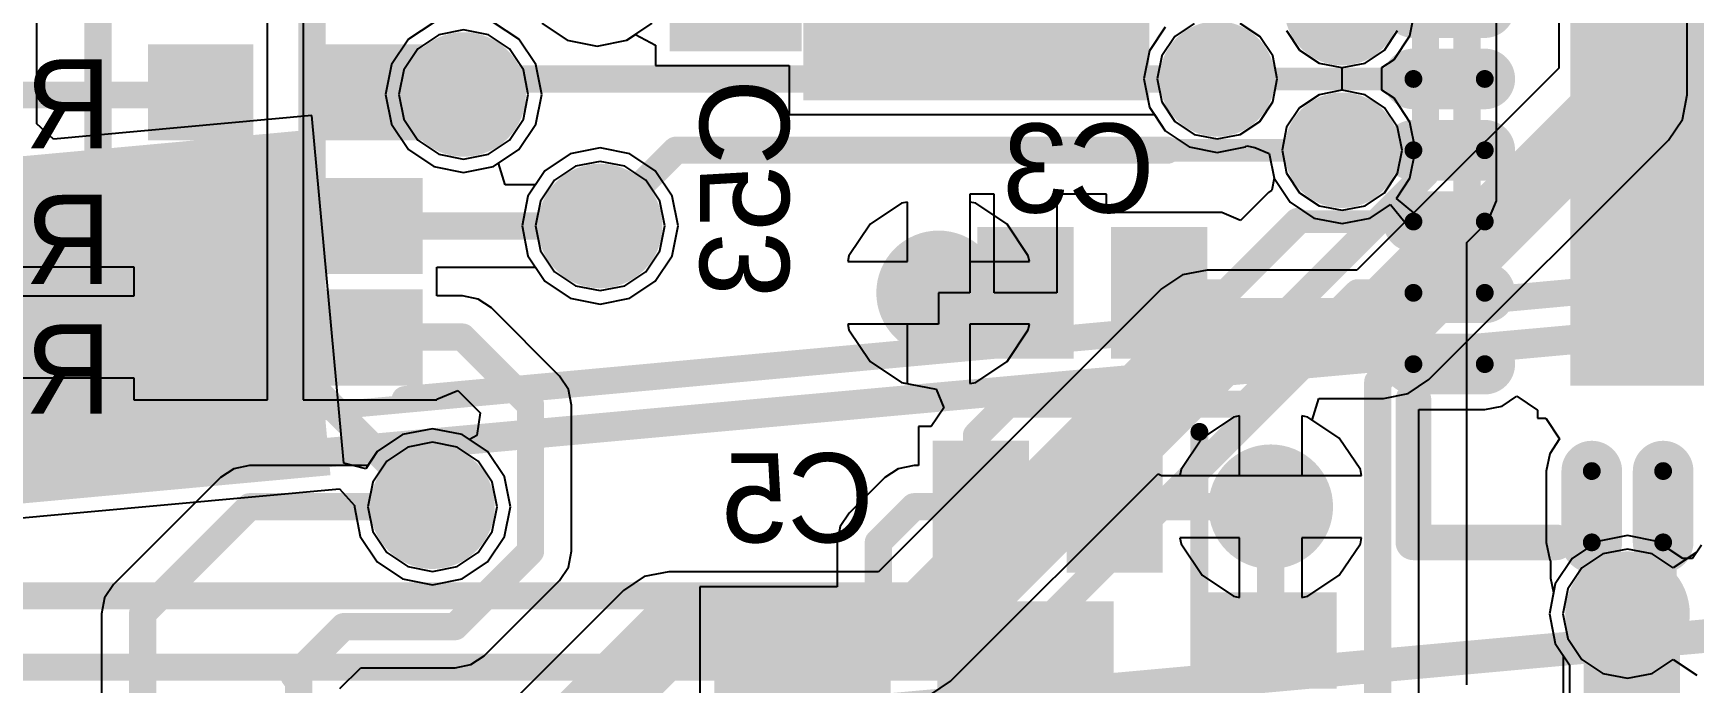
# Model space of a CAD drawing. Header units: millimetres. Extents: x 6 to 417, y 41 to 311.
# Drawn here: x 93.46 to 102.77, y 93.51 to 97.16 of the extents above; entities that cross this region are included whole.
import ezdxf

# ---------------------------------------------------------------- set-up
doc = ezdxf.new("R2010")
doc.units = ezdxf.units.MM
for name, color, linetype in [('BottomLayer', 5, 'Continuous'), ('BottomOverlay', 54, 'Continuous'), ('BottomPaste', 16, 'Continuous'), ('BottomSolder', 6, 'Continuous'), ('DrillDrawing', 1, 'Continuous'), ('KeepOutLayer', 6, 'Continuous'), ('Mechanical2', 216, 'Continuous'), ('Mechanical4', 56, 'Continuous'), ('MidLayer1', 16, 'Continuous'), ('MidLayer2', 76, 'Continuous'), ('MultiLayer', 9, 'Continuous'), ('TopLayer', 1, 'Continuous'), ('TopOverlay', 2, 'Continuous'), ('TopSolder', 216, 'Continuous')]:
    doc.layers.add(name, color=color, linetype=linetype)

msp = doc.modelspace()

# ---------------------------------------------------------------- linework, layer by layer
at = {"layer": 'BottomLayer'}
for p, q in [((94.775, 97.15), (94.775, 97.75)), ((94.975, 97.75), (94.975, 97.15)), ((96.3132, 97.2124), (96.4552, 97.1175)), ((94.775, 96.475), (94.775, 97.15)), ((94.975, 97.15), (94.975, 96.475)), ((96.1846, 97.1226), (96.1138, 97.1698)), ((96.2795, 96.9805), (96.1846, 97.1226)), ((96.4552, 97.1175), (96.6228, 97.0842)), ((96.6228, 97.0842), (96.7903, 97.1175)), ((96.7903, 97.1175), (96.838, 97.1494)), ((96.838, 97.1494), (96.95, 97.0895)), ((96.95, 97.0895), (96.95, 96.975)), ((96.3128, 96.813), (96.2795, 96.9805)), ((96.95, 96.975), (97.7, 96.975)), ((97.7, 96.975), (97.7, 96.7)), ((96.2795, 96.6454), (96.3128, 96.813)), ((96.1846, 96.5034), (96.2795, 96.6454)), ((97.7, 96.7), (99.7477, 96.7)), ((99.7477, 96.7), (99.8087, 96.6087)), ((99.8087, 96.6087), (99.9424, 96.5194)), ((94.775, 96.425), (94.775, 96.475)), ((94.775, 96.475), (94.775, 96.475)), ((94.775, 96.475), (94.775, 96.475)), ((94.975, 96.475), (94.975, 96.475)), ((94.975, 96.475), (94.975, 96.425)), ((96.0705, 96.4272), (96.1846, 96.5034)), ((96.4724, 96.4795), (96.3304, 96.3846)), ((96.64, 96.5128), (96.4724, 96.4795)), ((96.8075, 96.4795), (96.64, 96.5128)), ((96.9496, 96.3846), (96.8075, 96.4795)), ((99.9424, 96.5194), (100.1, 96.4881)), ((100.1, 96.4881), (100.2576, 96.5194)), ((100.2576, 96.5194), (100.2651, 96.5244)), ((100.2651, 96.5244), (100.3113, 96.5152)), ((100.3113, 96.5152), (100.3917, 96.482)), ((100.3917, 96.482), (100.4194, 96.3424)), ((94.775, 95.725), (94.775, 96.425)), ((94.775, 96.425), (94.775, 96.425)), ((94.975, 96.425), (94.975, 96.425)), ((94.975, 96.425), (94.975, 95.725)), ((96.1074, 96.3056), (96.0705, 96.4272)), ((96.3304, 96.3846), (96.2777, 96.3056)), ((97.0445, 96.2425), (96.9496, 96.3846)), ((96.2777, 96.3056), (96.1074, 96.3056)), ((100.4062, 96.276), (100.3869, 96.2631)), ((100.4194, 96.3424), (100.4062, 96.276)), ((100.4194, 96.3424), (100.4194, 96.3424)), ((100.4194, 96.3424), (100.4194, 96.3424)), ((97.0778, 96.075), (97.0445, 96.2425)), ((98.3299, 96.2025), (98.1534, 96.0846)), ((98.363, 96.209), (98.3299, 96.2025)), ((98.363, 95.875), (98.363, 96.209)), ((98.85, 96.254), (98.713, 96.254)), ((98.713, 96.254), (98.713, 95.7)), ((98.85, 95.7), (98.85, 96.254)), ((99.479, 96.254), (99.2, 96.254)), ((99.2, 96.254), (99.2, 95.7)), ((99.479, 96.15), (99.479, 96.254)), ((100.3869, 96.2631), (100.2302, 96.1064)), ((98.1534, 96.0846), (98.0355, 95.9081)), ((100.125, 96.15), (99.479, 96.15)), ((100.2302, 96.1064), (100.125, 96.15)), ((100.125, 96.15), (100.125, 96.15)), ((100.125, 96.15), (100.125, 96.15)), ((97.0445, 95.9075), (97.0778, 96.075)), ((96.9496, 95.7654), (97.0445, 95.9075)), ((98.0355, 95.9081), (98.029, 95.875)), ((92.67, 95.8456), (94.025, 95.8456)), ((94.025, 95.8456), (94.025, 95.725)), ((95.725, 95.725), (95.725, 95.8444)), ((95.725, 95.8444), (96.2777, 95.8444)), ((96.2777, 95.8444), (96.3304, 95.7654)), ((98.029, 95.875), (98.363, 95.875)), ((94.025, 95.725), (94.025, 95.6814)), ((94.775, 95.1), (94.775, 95.725)), ((94.975, 95.725), (94.975, 95.1)), ((95.725, 95.6827), (95.725, 95.725)), ((96.3304, 95.7654), (96.4724, 95.6705)), ((96.8075, 95.6705), (96.9496, 95.7654)), ((94.025, 95.6814), (92.877, 95.6814)), ((95.868, 95.6827), (95.725, 95.6827)), ((95.9562, 95.6651), (95.868, 95.6827)), ((96.0311, 95.6151), (95.9562, 95.6651)), ((96.4724, 95.6705), (96.64, 95.6372)), ((96.64, 95.6372), (96.8075, 95.6705)), ((98.713, 95.7), (98.538, 95.7)), ((98.538, 95.7), (98.538, 95.525)), ((99.2, 95.7), (98.85, 95.7)), ((96.4131, 95.2331), (96.0311, 95.6151)), ((98.538, 95.525), (98.029, 95.525)), ((98.029, 95.525), (98.0355, 95.4919)), ((98.0355, 95.4919), (98.1534, 95.3154)), ((98.1534, 95.3154), (98.3299, 95.1975)), ((92.9721, 95.2226), (94.025, 95.2226)), ((94.025, 95.2226), (94.025, 95.1)), ((95.725, 95.1029), (95.8423, 95.1515)), ((95.8423, 95.1515), (95.9679, 95.0259)), ((96.4631, 95.1583), (96.4131, 95.2331)), ((96.4806, 95.07), (96.4631, 95.1583)), ((98.3299, 95.1975), (98.524, 95.1589)), ((98.524, 95.1589), (98.5668, 95.0556)), ((94.025, 95.1), (94.775, 95.1)), ((94.975, 95.1), (95.725, 95.1)), ((95.725, 95.1), (95.725, 95.1029)), ((96.4806, 94.25), (96.4806, 95.07)), ((101.6, 95.0451), (101.6975, 95.0645)), ((101.6975, 95.0645), (101.7802, 95.1198)), ((101.7802, 95.1198), (101.896, 95.0424)), ((95.9679, 95.0259), (95.9493, 94.9003)), ((98.5668, 95.0556), (98.4962, 94.95)), ((101.2306, 93.175), (101.2306, 95.0451)), ((101.2306, 95.0451), (101.6, 95.0451)), ((101.896, 95.0424), (101.896, 94.996)), ((101.896, 94.996), (101.9424, 94.996)), ((101.9424, 94.996), (102.0198, 94.8802)), ((95.5325, 94.9045), (95.3904, 94.8096)), ((95.7, 94.9378), (95.5325, 94.9045)), ((95.8675, 94.9045), (95.7, 94.9378)), ((95.9074, 94.8779), (95.8675, 94.9045)), ((95.9493, 94.9003), (95.9074, 94.8779)), ((98.4962, 94.95), (98.425, 94.95)), ((98.425, 94.95), (98.425, 94.7306)), ((102.0198, 94.8802), (101.9645, 94.7975)), ((95.3904, 94.8096), (95.3377, 94.7306)), ((101.9645, 94.7975), (101.9451, 94.7)), ((94.5867, 94.7131), (94.5119, 94.6631)), ((94.675, 94.7306), (94.5867, 94.7131)), ((95.3377, 94.7306), (94.675, 94.7306)), ((98.3117, 94.7131), (98.2369, 94.6631)), ((98.4, 94.7306), (98.3117, 94.7131)), ((98.425, 94.7306), (98.4, 94.7306)), ((101.9451, 94.7), (101.9451, 94.3)), ((94.5119, 94.6631), (93.9119, 94.0631)), ((98.2369, 94.6631), (98.0369, 94.4631)), ((98.0369, 94.4631), (97.9869, 94.3883)), ((97.9869, 94.3883), (97.9694, 94.3)), ((96.4631, 94.1617), (96.4806, 94.25)), ((97.9694, 94.3), (97.9694, 94.05)), ((101.9451, 94.3), (101.9645, 94.2025)), ((96.4131, 94.0869), (96.4631, 94.1617)), ((101.9645, 94.2025), (101.9694, 94.1952)), ((101.9694, 94.1952), (101.9694, 94.1)), ((93.9119, 94.0631), (93.8619, 93.9883)), ((95.9903, 93.6642), (96.4131, 94.0869)), ((97.9694, 94.05), (97.2, 94.05)), ((97.2, 94.05), (97.2, 93)), ((101.9694, 94.1), (101.9857, 94.018)), ((93.8619, 93.9883), (93.8444, 93.9)), ((101.9857, 94.018), (101.9622, 93.9)), ((93.8444, 93.9), (93.8444, 92.7373)), ((101.9622, 93.9), (101.9955, 93.7324)), ((95.9155, 93.6142), (95.9903, 93.6642)), ((101.9955, 93.7324), (102.075, 93.6135)), ((95.1806, 93.4795), (95.2978, 93.5966)), ((95.2978, 93.5966), (95.8272, 93.5966)), ((95.8272, 93.5966), (95.9155, 93.6142)), ((102.075, 93.6135), (102.075, 92.85))]:
    msp.add_line(p, q, dxfattribs=at)
for points, const_width in [([(100.673, 97.3, 1), (100.927, 97.3, 1)], 0.254), ([(99.973, 96.9, 1), (100.227, 96.9, 1)], 0.254), ([(95.7353, 96.813, 1), (96.0147, 96.813, 1)], 0.2794), ([(100.0683, 96.9, 1), (100.1318, 96.9, 1)], 0.0635), ([(101.15, 96.9, 1), (101.25, 96.9, 1)], 0.1), ([(101.3682, 96.9, 1), (101.4317, 96.9, 1)], 0.0635), ([(101.55, 96.9, 1), (101.65, 96.9, 1)], 0.1), ([(94.3375, 96.81, 1), (94.4125, 96.81, 1)], 0.075), ([(95.2869, 96.815, 1), (95.3631, 96.815, 1)], 0.0762), ([(95.8369, 96.813, 1), (95.9131, 96.813, 1)], 0.0762), ([(100.673, 96.5, 1), (100.927, 96.5, 1)], 0.254), ([(100.7682, 96.5, 1), (100.8317, 96.5, 1)], 0.0635), ([(101.15, 96.5, 1), (101.25, 96.5, 1)], 0.1), ([(101.3682, 96.5, 1), (101.4317, 96.5, 1)], 0.0635), ([(101.55, 96.5, 1), (101.65, 96.5, 1)], 0.1), ([(96.5003, 96.075, 1), (96.7797, 96.075, 1)], 0.2794), ([(100.5119, 96.1, 1), (100.5881, 96.1, 1)], 0.0762), ([(101.15, 96.1, 1), (101.25, 96.1, 1)], 0.1), ([(101.55, 96.1, 1), (101.65, 96.1, 1)], 0.1), ([(94.3625, 96.075, 1), (94.4375, 96.075, 1)], 0.075), ([(95.3119, 96.075, 1), (95.3881, 96.075, 1)], 0.0762), ([(96.6019, 96.075, 1), (96.6781, 96.075, 1)], 0.0762), ([(100.5182, 96.1, 1), (100.5817, 96.1, 1)], 0.0635), ([(101.3682, 96.1, 1), (101.4317, 96.1, 1)], 0.0635), ([(98.3983, 95.7, 1), (98.6777, 95.7, 1)], 0.2794), ([(98.4999, 95.7, 1), (98.5761, 95.7, 1)], 0.0762), ([(98.9869, 95.7, 1), (99.0631, 95.7, 1)], 0.0762), ([(99.8369, 95.7, 1), (99.9131, 95.7, 1)], 0.0762), ([(100.1119, 95.7, 1), (100.1881, 95.7, 1)], 0.0762), ([(100.1119, 95.7, 1), (100.1881, 95.7, 1)], 0.0762), ([(100.8494, 95.7, 1), (100.9256, 95.7, 1)], 0.0762), ([(100.8494, 95.7, 1), (100.9256, 95.7, 1)], 0.0762), ([(101.15, 95.7, 1), (101.25, 95.7, 1)], 0.1), ([(101.3619, 95.7, 1), (101.4381, 95.7, 1)], 0.0762), ([(101.55, 95.7, 1), (101.65, 95.7, 1)], 0.1), ([(94.3875, 95.452, 1), (94.4625, 95.452, 1)], 0.075), ([(95.3369, 95.452, 1), (95.4131, 95.452, 1)], 0.0762), ([(95.8299, 95.452, 1), (95.9061, 95.452, 1)], 0.0762), ([(95.8299, 95.452, 1), (95.9061, 95.452, 1)], 0.0762), ([(101.0619, 95.3, 1), (101.1381, 95.3, 1)], 0.0762), ([(101.0619, 95.3, 1), (101.1381, 95.3, 1)], 0.0762), ([(101.15, 95.3, 1), (101.25, 95.3, 1)], 0.1), ([(101.3619, 95.3, 1), (101.4381, 95.3, 1)], 0.0762), ([(101.55, 95.3, 1), (101.65, 95.3, 1)], 0.1), ([(100.9619, 95.2, 1), (101.0381, 95.2, 1)], 0.0762), ([(100.9619, 95.2, 1), (101.0381, 95.2, 1)], 0.0762), ([(98.8869, 95.075, 1), (98.9631, 95.075, 1)], 0.0762), ([(98.8869, 95.075, 1), (98.9631, 95.075, 1)], 0.0762), ([(100.2244, 95.075, 1), (100.3006, 95.075, 1)], 0.0762), ([(100.2244, 95.075, 1), (100.3006, 95.075, 1)], 0.0762), ([(96.2119, 95.07, 1), (96.2881, 95.07, 1)], 0.0762), ([(96.2119, 95.07, 1), (96.2881, 95.07, 1)], 0.0762), ([(98.7119, 94.9, 1), (98.7881, 94.9, 1)], 0.0762), ([(98.7119, 94.9, 1), (98.7881, 94.9, 1)], 0.0762), ([(95.5603, 94.5, 1), (95.8397, 94.5, 1)], 0.2794), ([(100.2603, 94.5, 1), (100.5397, 94.5, 1)], 0.2794), ([(102.15, 94.7, 1), (102.25, 94.7, 1)], 0.1), ([(102.55, 94.7, 1), (102.65, 94.7, 1)], 0.1), ([(94.6369, 94.5, 1), (94.7131, 94.5, 1)], 0.0762), ([(94.6369, 94.5, 1), (94.7131, 94.5, 1)], 0.0762), ([(95.6619, 94.5, 1), (95.7381, 94.5, 1)], 0.0762), ([(98.3619, 94.5, 1), (98.4381, 94.5, 1)], 0.0762), ([(98.3619, 94.5, 1), (98.4381, 94.5, 1)], 0.0762), ([(98.7119, 94.5, 1), (98.7881, 94.5, 1)], 0.0762), ([(98.7119, 94.5, 1), (98.7881, 94.5, 1)], 0.0762), ([(99.5369, 94.5, 1), (99.6131, 94.5, 1)], 0.0762), ([(100.3619, 94.5, 1), (100.4381, 94.5, 1)], 0.0762), ([(100.3619, 94.5, 1), (100.4381, 94.5, 1)], 0.0762), ([(102.1619, 94.5, 1), (102.2381, 94.5, 1)], 0.0762), ([(102.5619, 94.5, 1), (102.6381, 94.5, 1)], 0.0762), ([(96.2119, 94.25, 1), (96.2881, 94.25, 1)], 0.0762), ([(96.2119, 94.25, 1), (96.2881, 94.25, 1)], 0.0762), ([(98.1619, 94.3, 1), (98.2381, 94.3, 1)], 0.0762), ([(98.1619, 94.3, 1), (98.2381, 94.3, 1)], 0.0762), ([(102.15, 94.3, 1), (102.25, 94.3, 1)], 0.1), ([(102.55, 94.3, 1), (102.65, 94.3, 1)], 0.1), ([(102.2603, 93.9, 1), (102.5397, 93.9, 1)], 0.2794), ([(102.1619, 94.1, 1), (102.2381, 94.1, 1)], 0.0762), ([(102.1619, 94.1, 1), (102.2381, 94.1, 1)], 0.0762), ([(102.5619, 94.1, 1), (102.6381, 94.1, 1)], 0.0762), ([(102.5619, 94.1, 1), (102.6381, 94.1, 1)], 0.0762), ([(94.0369, 93.9, 1), (94.1131, 93.9, 1)], 0.0762), ([(94.0369, 93.9, 1), (94.1131, 93.9, 1)], 0.0762), ([(102.35, 93.9, 1), (102.45, 93.9, 1)], 0.1), ([(102.3619, 93.9, 1), (102.4381, 93.9, 1)], 0.0762), ([(102.3619, 93.9, 1), (102.4381, 93.9, 1)], 0.0762), ([(95.1641, 93.8272, 1), (95.2403, 93.8272, 1)], 0.0762), ([(95.1641, 93.8272, 1), (95.2403, 93.8272, 1)], 0.0762), ([(95.7891, 93.8272, 1), (95.8653, 93.8272, 1)], 0.0762), ([(95.7891, 93.8272, 1), (95.8653, 93.8272, 1)], 0.0762), ([(98.1619, 93.706, 1), (98.2381, 93.706, 1)], 0.0762), ([(98.1619, 93.706, 1), (98.2381, 93.706, 1)], 0.0762), ([(100.3619, 93.725, 1), (100.4381, 93.725, 1)], 0.0762), ([(94.8869, 93.55, 1), (94.9631, 93.55, 1)], 0.0762), ([(94.9119, 93.525, 1), (94.9881, 93.525, 1)], 0.0762), ([(97.9619, 93.506, 1), (98.0381, 93.506, 1)], 0.0762), ([(102.35, 93.475, 1), (102.45, 93.475, 1)], 0.1)]:
    msp.add_lwpolyline(points, format="xyb", close=True, dxfattribs=dict(at, const_width=const_width))
for points, const_width in [([(100.1, 96.9), (101.4, 96.9)], 0.127), ([(101.6, 96.9), (101.2, 96.9)], 0.2), ([(91.825, 96.81), (94.375, 96.81)], 0.15), ([(95.325, 96.815), (95.875, 96.813)], 0.1524), ([(100.8, 96.5), (101.4, 96.5)], 0.127), ([(101.6, 96.5), (101.2, 96.5)], 0.2), ([(100.15, 95.7), (100.55, 96.1)], 0.1524), ([(101.6, 96.1), (101.2, 96.1)], 0.2), ([(92.575, 96.075), (94.4, 96.075)], 0.15), ([(95.35, 96.075), (96.64, 96.075)], 0.1524), ([(100.55, 96.1), (101.4, 96.1)], 0.127), ([(98.538, 95.7), (99.025, 95.7)], 0.1524), ([(99.875, 95.7), (100.15, 95.7)], 0.1524), ([(100.2625, 95.075), (100.8875, 95.7)], 0.1524), ([(100.8875, 95.7), (101.4, 95.7)], 0.1524), ([(101.6, 95.7), (101.2, 95.7)], 0.2), ([(92.877, 95.452), (94.425, 95.452)], 0.15), ([(95.375, 95.452), (95.868, 95.452)], 0.1524), ([(95.868, 95.452), (96.25, 95.07)], 0.1524), ([(101, 95.2), (101.1, 95.3)], 0.1524), ([(101.1, 95.3), (101.4, 95.3)], 0.1524), ([(101.6, 95.3), (101.2, 95.3)], 0.2), ([(101, 93.175), (101, 95.2)], 0.1524), ([(98.75, 94.9), (98.925, 95.075)], 0.1524), ([(98.925, 95.075), (100.2625, 95.075)], 0.1524), ([(96.25, 94.25), (96.25, 95.07)], 0.1524), ([(98.75, 94.5), (98.75, 94.9)], 0.1524), ([(102.2, 94.3), (102.2, 94.7)], 0.2), ([(102.6, 94.3), (102.6, 94.7)], 0.2), ([(94.075, 93.9), (94.675, 94.5)], 0.1524), ([(94.675, 94.5), (95.7, 94.5)], 0.1524), ([(98.2, 94.3), (98.4, 94.5)], 0.1524), ([(98.4, 94.5), (98.75, 94.5)], 0.1524), ([(99.575, 94.5), (100.4, 94.5)], 0.1524), ([(100.4, 93.725), (100.4, 94.5)], 0.1524), ([(102.2, 94.1), (102.2, 94.5)], 0.1524), ([(102.6, 94.1), (102.6, 94.5)], 0.1524), ([(95.8272, 93.8272), (96.25, 94.25)], 0.1524), ([(98.2, 93.706), (98.2, 94.3)], 0.1524), ([(102.2, 94.1), (102.4, 93.9)], 0.1524), ([(102.4, 93.9), (102.6, 94.1)], 0.1524), ([(94.075, 92.375), (94.075, 93.9)], 0.1524), ([(102.4, 93.475), (102.4, 93.9)], 0.2), ([(94.925, 93.55), (95.2022, 93.8272)], 0.1524), ([(95.2022, 93.8272), (95.8272, 93.8272)], 0.1524), ([(98, 93.506), (98.2, 93.706)], 0.1524), ([(94.95, 92.65), (94.95, 93.525)], 0.1524)]:
    msp.add_lwpolyline(points, dxfattribs=dict(at, const_width=const_width))
for points in [[(102.15, 99.75), (102.15, 95.25), (106.65, 99.75), (106.65, 95.25)], [(97.85, 97.85), (97.85, 96.85), (99.65, 97.85), (99.65, 96.85)], [(97.1, 97.525), (97.1, 97.125), (97.7, 97.525), (97.7, 97.125)], [(94.625, 97.025), (94.175, 97.025), (94.625, 96.625), (94.175, 96.625)], [(95.575, 97.025), (95.125, 97.025), (95.575, 96.625), (95.125, 96.625)], [(94.625, 96.275), (94.175, 96.275), (94.625, 95.875), (94.175, 95.875)], [(95.575, 96.275), (95.125, 96.275), (95.575, 95.875), (95.125, 95.875)], [(98.825, 95.4), (99.225, 95.4), (98.825, 96), (99.225, 96)], [(99.575, 95.4), (99.975, 95.4), (99.575, 96), (99.975, 96)], [(94.625, 95.65), (94.175, 95.65), (94.625, 95.25), (94.175, 95.25)], [(95.575, 95.65), (95.125, 95.65), (95.575, 95.25), (95.125, 95.25)], [(98.975, 94.8), (98.575, 94.8), (98.975, 94.2), (98.575, 94.2)], [(99.725, 94.8), (99.325, 94.8), (99.725, 94.2), (99.325, 94.2)], [(100.1, 93.95), (100.1, 93.55), (100.7, 93.95), (100.7, 93.55)], [(98.2, 93.9), (97.35, 93.9), (98.2, 93.15), (97.35, 93.15)], [(99.45, 93.9), (98.6, 93.9), (99.45, 93.15), (98.6, 93.15)], [(102.625, 93.6), (102.225, 93.6), (102.625, 93), (102.225, 93)]]:
    msp.add_solid(points, dxfattribs=at)
at = {"layer": 'BottomOverlay', "const_width": 0.2}
for points in [[(101.2, 94.3), (101.2, 95.1)], [(101.2, 94.3), (102, 94.3)]]:
    msp.add_lwpolyline(points, dxfattribs=at)
at = {"layer": 'BottomOverlay', "const_width": 0.1}
for points in [[(101.15, 95.1, 1), (101.25, 95.1, 1)], [(101.15, 94.3, 1), (101.25, 94.3, 1)], [(101.15, 94.3, 1), (101.25, 94.3, 1)], [(101.95, 94.3, 1), (102.05, 94.3, 1)]]:
    msp.add_lwpolyline(points, format="xyb", close=True, dxfattribs=at)
at = {"layer": 'BottomPaste', "const_width": 0.1}
for points in [[(101.6, 96.9), (101.2, 96.9)], [(101.6, 96.5), (101.2, 96.5)], [(101.6, 96.1), (101.2, 96.1)], [(101.6, 95.7), (101.2, 95.7)], [(101.6, 95.3), (101.2, 95.3)], [(102.2, 94.3), (102.2, 94.7)], [(102.6, 94.3), (102.6, 94.7)]]:
    msp.add_lwpolyline(points, dxfattribs=at)
at = {"layer": 'BottomPaste', "const_width": 0.05}
for points in [[(101.175, 96.9, 1), (101.225, 96.9, 1)], [(101.575, 96.9, 1), (101.625, 96.9, 1)], [(101.175, 96.5, 1), (101.225, 96.5, 1)], [(101.575, 96.5, 1), (101.625, 96.5, 1)], [(101.175, 96.1, 1), (101.225, 96.1, 1)], [(101.575, 96.1, 1), (101.625, 96.1, 1)], [(101.175, 95.7, 1), (101.225, 95.7, 1)], [(101.575, 95.7, 1), (101.625, 95.7, 1)], [(101.175, 95.3, 1), (101.225, 95.3, 1)], [(101.575, 95.3, 1), (101.625, 95.3, 1)], [(102.175, 94.7, 1), (102.225, 94.7, 1)], [(102.575, 94.7, 1), (102.625, 94.7, 1)], [(102.175, 94.3, 1), (102.225, 94.3, 1)], [(102.575, 94.3, 1), (102.625, 94.3, 1)]]:
    msp.add_lwpolyline(points, format="xyb", close=True, dxfattribs=at)
at = {"layer": 'BottomPaste'}
for points in [[(102.2, 99.7), (102.2, 95.3), (106.6, 99.7), (106.6, 95.3)], [(97.9, 97.8), (97.9, 96.9), (99.6, 97.8), (99.6, 96.9)], [(94.575, 96.975), (94.225, 96.975), (94.575, 96.675), (94.225, 96.675)], [(95.525, 96.975), (95.175, 96.975), (95.525, 96.675), (95.175, 96.675)], [(94.575, 96.225), (94.225, 96.225), (94.575, 95.925), (94.225, 95.925)], [(95.525, 96.225), (95.175, 96.225), (95.525, 95.925), (95.175, 95.925)], [(98.875, 95.45), (99.175, 95.45), (98.875, 95.95), (99.175, 95.95)], [(99.625, 95.45), (99.925, 95.45), (99.625, 95.95), (99.925, 95.95)], [(94.575, 95.6), (94.225, 95.6), (94.575, 95.3), (94.225, 95.3)], [(95.525, 95.6), (95.175, 95.6), (95.525, 95.3), (95.175, 95.3)], [(98.925, 94.75), (98.625, 94.75), (98.925, 94.25), (98.625, 94.25)], [(99.675, 94.75), (99.375, 94.75), (99.675, 94.25), (99.375, 94.25)], [(98.15, 93.85), (97.4, 93.85), (98.15, 93.2), (97.4, 93.2)], [(99.4, 93.85), (98.65, 93.85), (99.4, 93.2), (98.65, 93.2)], [(100.15, 93.9), (100.15, 93.6), (100.65, 93.9), (100.65, 93.6)], [(102.575, 93.55), (102.275, 93.55), (102.575, 93.05), (102.275, 93.05)]]:
    msp.add_solid(points, dxfattribs=at)
at = {"layer": 'BottomSolder'}
for points, const_width in [([(100.638, 97.3, 1), (100.962, 97.3, 1)], 0.324), ([(101.115, 97.3, 1), (101.285, 97.3, 1)], 0.17), ([(101.515, 97.3, 1), (101.685, 97.3, 1)], 0.17), ([(99.938, 96.9, 1), (100.262, 96.9, 1)], 0.324), ([(95.7003, 96.813, 1), (96.0497, 96.813, 1)], 0.3494), ([(101.115, 96.9, 1), (101.285, 96.9, 1)], 0.17), ([(101.515, 96.9, 1), (101.685, 96.9, 1)], 0.17), ([(100.638, 96.5, 1), (100.962, 96.5, 1)], 0.324), ([(101.115, 96.5, 1), (101.285, 96.5, 1)], 0.17), ([(101.515, 96.5, 1), (101.685, 96.5, 1)], 0.17), ([(96.4653, 96.075, 1), (96.8147, 96.075, 1)], 0.3494), ([(101.115, 96.1, 1), (101.285, 96.1, 1)], 0.17), ([(101.515, 96.1, 1), (101.685, 96.1, 1)], 0.17), ([(98.3633, 95.7, 1), (98.7127, 95.7, 1)], 0.3494), ([(101.115, 95.7, 1), (101.285, 95.7, 1)], 0.17), ([(101.515, 95.7, 1), (101.685, 95.7, 1)], 0.17), ([(101.115, 95.3, 1), (101.285, 95.3, 1)], 0.17), ([(101.515, 95.3, 1), (101.685, 95.3, 1)], 0.17), ([(95.5253, 94.5, 1), (95.8747, 94.5, 1)], 0.3494), ([(100.2253, 94.5, 1), (100.5747, 94.5, 1)], 0.3494), ([(102.115, 94.7, 1), (102.285, 94.7, 1)], 0.17), ([(102.515, 94.7, 1), (102.685, 94.7, 1)], 0.17), ([(102.115, 94.3, 1), (102.285, 94.3, 1)], 0.17), ([(102.515, 94.3, 1), (102.685, 94.3, 1)], 0.17), ([(102.2253, 93.9, 1), (102.5747, 93.9, 1)], 0.3494)]:
    msp.add_lwpolyline(points, format="xyb", close=True, dxfattribs=dict(at, const_width=const_width))
at = {"layer": 'BottomSolder', "const_width": 0.34}
for points in [[(101.6, 97.3), (101.2, 97.3)], [(101.6, 96.9), (101.2, 96.9)], [(101.6, 96.5), (101.2, 96.5)], [(101.6, 96.1), (101.2, 96.1)], [(101.6, 95.7), (101.2, 95.7)], [(101.6, 95.3), (101.2, 95.3)], [(102.2, 94.3), (102.2, 94.7)], [(102.6, 94.3), (102.6, 94.7)]]:
    msp.add_lwpolyline(points, dxfattribs=at)
at = {"layer": 'BottomSolder'}
for points in [[(102.08, 99.82), (102.08, 95.18), (106.72, 99.82), (106.72, 95.18)], [(97.78, 97.92), (97.78, 96.78), (99.72, 97.92), (99.72, 96.78)], [(97.03, 97.595), (97.03, 97.055), (97.77, 97.595), (97.77, 97.055)], [(94.695, 97.095), (94.105, 97.095), (94.695, 96.555), (94.105, 96.555)], [(95.645, 97.095), (95.055, 97.095), (95.645, 96.555), (95.055, 96.555)], [(94.695, 96.345), (94.105, 96.345), (94.695, 95.805), (94.105, 95.805)], [(95.645, 96.345), (95.055, 96.345), (95.645, 95.805), (95.055, 95.805)], [(98.755, 95.33), (99.295, 95.33), (98.755, 96.07), (99.295, 96.07)], [(99.505, 95.33), (100.045, 95.33), (99.505, 96.07), (100.045, 96.07)], [(94.695, 95.72), (94.105, 95.72), (94.695, 95.18), (94.105, 95.18)], [(95.645, 95.72), (95.055, 95.72), (95.645, 95.18), (95.055, 95.18)], [(99.045, 94.87), (98.505, 94.87), (99.045, 94.13), (98.505, 94.13)], [(99.795, 94.87), (99.255, 94.87), (99.795, 94.13), (99.255, 94.13)], [(98.27, 93.97), (97.28, 93.97), (98.27, 93.08), (97.28, 93.08)], [(99.52, 93.97), (98.53, 93.97), (99.52, 93.08), (98.53, 93.08)], [(100.03, 94.02), (100.03, 93.48), (100.77, 94.02), (100.77, 93.48)], [(102.695, 93.67), (102.155, 93.67), (102.695, 92.93), (102.155, 92.93)]]:
    msp.add_solid(points, dxfattribs=at)
at = {"layer": 'DrillDrawing', "const_width": 0.1}
for points in [[(119.9857, 99, -39.996351), (119.9857, 101)], [(119.9819, 99, -39.98872), (119.9819, 101)]]:
    msp.add_lwpolyline(points, format="xyb", dxfattribs=at)
at = {"layer": 'DrillDrawing', "const_width": 0.1524}
for points in [[(100.7238, 97.3, 1), (100.8762, 97.3, 1)], [(100.0238, 96.9, 1), (100.1762, 96.9, 1)], [(95.7988, 96.813, 1), (95.9512, 96.813, 1)], [(100.7238, 96.5, 1), (100.8762, 96.5, 1)], [(96.5638, 96.075, 1), (96.7162, 96.075, 1)], [(98.4618, 95.7, 1), (98.6142, 95.7, 1)], [(95.6238, 94.5, 1), (95.7762, 94.5, 1)], [(100.3238, 94.5, 1), (100.4762, 94.5, 1)], [(102.3238, 93.9, 1), (102.4762, 93.9, 1)]]:
    msp.add_lwpolyline(points, format="xyb", close=True, dxfattribs=at)
at = {"layer": 'KeepOutLayer', "const_width": 0.1}
msp.add_lwpolyline([(119.9857, 99, -39.996351), (119.9857, 101)], format="xyb", dxfattribs=at)
at = {"layer": 'Mechanical2', "const_width": 0.1}
msp.add_lwpolyline([(100, 77.4531), (100, 94.92)], dxfattribs=at)
at = {"layer": 'Mechanical2', "const_width": 0.05}
msp.add_lwpolyline([(99.975, 94.92, 1), (100.025, 94.92, 1)], format="xyb", close=True, dxfattribs=at)
at = {"layer": 'Mechanical4', "const_width": 0.1}
for points in [[(92.9386, 94.8368), (107.8757, 96.2093)], [(92.7018, 94.5529), (108.1674, 95.9566)], [(92.7603, 94.6231), (108.0973, 96.0151)], [(91.7438, 92.8119), (109.394, 94.4138)], [(91.6975, 92.7192), (109.4684, 94.3321)]]:
    msp.add_lwpolyline(points, dxfattribs=at)
at = {"layer": 'MidLayer1'}
for p, q in [((99.9712, 97.211), (99.8619, 97.138)), ((100.3381, 97.138), (100.2288, 97.211)), ((95.7363, 97.1479), (95.6186, 97.0693)), ((95.875, 97.1755), (95.7363, 97.1479)), ((96.0138, 97.1479), (95.875, 97.1755)), ((96.1314, 97.0693), (96.0138, 97.1479)), ((99.8619, 97.138), (99.789, 97.0288)), ((100.411, 97.0288), (100.3381, 97.138)), ((100.489, 97.1711), (100.5619, 97.0619)), ((101.0381, 97.0619), (101.111, 97.1711)), ((95.6186, 97.0693), (95.54, 96.9517)), ((96.21, 96.9517), (96.1314, 97.0693)), ((99.789, 97.0288), (99.7633, 96.9)), ((100.4367, 96.9), (100.411, 97.0288)), ((100.5619, 97.0619), (100.6712, 96.9889)), ((100.9288, 96.9889), (101.0381, 97.0619)), ((95.54, 96.9517), (95.5124, 96.813)), ((96.2376, 96.813), (96.21, 96.9517)), ((100.6712, 96.9889), (100.7991, 96.9635)), ((100.7991, 96.9635), (100.7991, 96.8365)), ((100.8008, 96.9635), (100.9288, 96.9889)), ((100.8008, 96.8365), (100.8008, 96.9635)), ((99.7633, 96.9), (99.789, 96.7711)), ((100.411, 96.7711), (100.4367, 96.9)), ((100.7991, 96.8365), (100.6712, 96.811)), ((100.9288, 96.811), (100.8008, 96.8365)), ((95.5124, 96.813), (95.54, 96.6742)), ((96.21, 96.6742), (96.2376, 96.813)), ((99.789, 96.7711), (99.8619, 96.6619)), ((100.3381, 96.6619), (100.411, 96.7711)), ((100.5619, 96.738), (100.489, 96.6288)), ((100.6712, 96.811), (100.5619, 96.738)), ((101.0381, 96.738), (100.9288, 96.811)), ((101.111, 96.6288), (101.0381, 96.738)), ((95.54, 96.6742), (95.6186, 96.5566)), ((96.1314, 96.5566), (96.21, 96.6742)), ((99.8619, 96.6619), (99.9712, 96.5889)), ((100.2288, 96.5889), (100.3381, 96.6619)), ((95.6186, 96.5566), (95.7363, 96.478)), ((96.0138, 96.478), (96.1314, 96.5566)), ((99.9712, 96.5889), (100.1, 96.5633)), ((100.1, 96.5633), (100.2288, 96.5889)), ((100.489, 96.6288), (100.4633, 96.5)), ((101.1367, 96.5), (101.111, 96.6288)), ((95.7363, 96.478), (95.875, 96.4504)), ((95.875, 96.4504), (96.0138, 96.478)), ((100.4633, 96.5), (100.489, 96.3711)), ((101.111, 96.3711), (101.1367, 96.5)), ((96.5012, 96.41), (96.3836, 96.3314)), ((96.64, 96.4376), (96.5012, 96.41)), ((96.7787, 96.41), (96.64, 96.4376)), ((96.8964, 96.3314), (96.7787, 96.41)), ((100.489, 96.3711), (100.5619, 96.2619)), ((101.0381, 96.2619), (101.111, 96.3711)), ((96.3836, 96.3314), (96.305, 96.2137)), ((96.975, 96.2137), (96.8964, 96.3314)), ((96.305, 96.2137), (96.2774, 96.075)), ((97.0026, 96.075), (96.975, 96.2137)), ((98.3299, 96.2025), (98.1534, 96.0846)), ((98.363, 96.209), (98.3299, 96.2025)), ((98.363, 95.875), (98.363, 96.209)), ((98.7461, 96.2025), (98.713, 96.209)), ((98.713, 96.209), (98.713, 95.875)), ((98.9226, 96.0846), (98.7461, 96.2025)), ((100.5619, 96.2619), (100.6712, 96.1889)), ((100.6712, 96.1889), (100.8, 96.1633)), ((100.8, 96.1633), (100.9288, 96.1889)), ((100.9288, 96.1889), (101.0381, 96.2619)), ((98.1534, 96.0846), (98.0355, 95.9081)), ((99.0405, 95.9081), (98.9226, 96.0846)), ((96.2774, 96.075), (96.305, 95.9363)), ((96.975, 95.9363), (97.0026, 96.075)), ((96.305, 95.9363), (96.3836, 95.8186)), ((96.8964, 95.8186), (96.975, 95.9363)), ((98.0355, 95.9081), (98.029, 95.875)), ((99.047, 95.875), (99.0405, 95.9081)), ((96.3836, 95.8186), (96.5012, 95.74)), ((96.7787, 95.74), (96.8964, 95.8186)), ((98.029, 95.875), (98.363, 95.875)), ((98.713, 95.875), (99.047, 95.875)), ((96.5012, 95.74), (96.64, 95.7124)), ((96.64, 95.7124), (96.7787, 95.74)), ((98.363, 95.525), (98.029, 95.525)), ((98.029, 95.525), (98.0355, 95.4919)), ((98.363, 95.191), (98.363, 95.525)), ((99.047, 95.525), (98.713, 95.525)), ((98.713, 95.525), (98.713, 95.191)), ((99.0405, 95.4919), (99.047, 95.525)), ((98.0355, 95.4919), (98.1534, 95.3154)), ((98.9226, 95.3154), (99.0405, 95.4919)), ((98.1534, 95.3154), (98.3299, 95.1975)), ((98.7461, 95.1975), (98.9226, 95.3154)), ((98.3299, 95.1975), (98.363, 95.191)), ((98.713, 95.191), (98.7461, 95.1975)), ((100.1919, 95.0025), (100.0154, 94.8846)), ((100.225, 95.009), (100.1919, 95.0025)), ((100.225, 94.675), (100.225, 95.009)), ((100.6081, 95.0025), (100.575, 95.009)), ((100.575, 95.009), (100.575, 94.675)), ((100.7846, 94.8846), (100.6081, 95.0025)), ((100.0154, 94.8846), (99.8975, 94.7081)), ((100.9024, 94.7081), (100.7846, 94.8846)), ((95.5613, 94.835), (95.4436, 94.7564)), ((95.7, 94.8626), (95.5613, 94.835)), ((95.8387, 94.835), (95.7, 94.8626)), ((95.9564, 94.7564), (95.8387, 94.835)), ((95.4436, 94.7564), (95.365, 94.6387)), ((96.035, 94.6387), (95.9564, 94.7564)), ((99.8975, 94.7081), (99.891, 94.675)), ((100.909, 94.675), (100.9024, 94.7081)), ((95.365, 94.6387), (95.3374, 94.5)), ((96.0626, 94.5), (96.035, 94.6387)), ((99.891, 94.675), (100.225, 94.675)), ((100.575, 94.675), (100.909, 94.675)), ((95.3374, 94.5), (95.365, 94.3613)), ((96.035, 94.3613), (96.0626, 94.5)), ((95.365, 94.3613), (95.4436, 94.2436)), ((95.9564, 94.2436), (96.035, 94.3613)), ((100.225, 94.325), (99.891, 94.325)), ((99.891, 94.325), (99.8975, 94.2919)), ((100.225, 93.991), (100.225, 94.325)), ((100.909, 94.325), (100.575, 94.325)), ((100.575, 94.325), (100.575, 93.991)), ((100.9024, 94.2919), (100.909, 94.325)), ((95.4436, 94.2436), (95.5613, 94.165)), ((95.8387, 94.165), (95.9564, 94.2436)), ((99.8975, 94.2919), (100.0154, 94.1154)), ((100.7846, 94.1154), (100.9024, 94.2919)), ((102.2612, 94.235), (102.1436, 94.1564)), ((102.4, 94.2626), (102.2612, 94.235)), ((102.5387, 94.235), (102.4, 94.2626)), ((102.6564, 94.1564), (102.5387, 94.235)), ((102.789, 94.245), (102.6564, 94.1564)), ((95.5613, 94.165), (95.7, 94.1374)), ((95.7, 94.1374), (95.8387, 94.165)), ((102.1436, 94.1564), (102.065, 94.0387)), ((100.0154, 94.1154), (100.1919, 93.9975)), ((100.6081, 93.9975), (100.7846, 94.1154)), ((102.065, 94.0387), (102.0374, 93.9)), ((100.1919, 93.9975), (100.225, 93.991)), ((100.575, 93.991), (100.6081, 93.9975)), ((102.0374, 93.9), (102.065, 93.7612)), ((102.065, 93.7612), (102.1436, 93.6436)), ((102.1436, 93.6436), (102.2612, 93.565)), ((102.5387, 93.565), (102.6564, 93.6436)), ((102.6564, 93.6436), (102.789, 93.555)), ((102.2612, 93.565), (102.4, 93.5374)), ((102.4, 93.5374), (102.5387, 93.565))]:
    msp.add_line(p, q, dxfattribs=at)
for points, const_width in [([(100.673, 97.3, 1), (100.927, 97.3, 1)], 0.254), ([(99.973, 96.9, 1), (100.227, 96.9, 1)], 0.254), ([(95.7353, 96.813, 1), (96.0147, 96.813, 1)], 0.2794), ([(100.673, 96.5, 1), (100.927, 96.5, 1)], 0.254), ([(96.5003, 96.075, 1), (96.7797, 96.075, 1)], 0.2794), ([(98.3983, 95.7, 1), (98.6777, 95.7, 1)], 0.2794), ([(95.5603, 94.5, 1), (95.8397, 94.5, 1)], 0.2794), ([(100.2603, 94.5, 1), (100.5397, 94.5, 1)], 0.2794), ([(102.2603, 93.9, 1), (102.5397, 93.9, 1)], 0.2794)]:
    msp.add_lwpolyline(points, format="xyb", close=True, dxfattribs=dict(at, const_width=const_width))
at = {"layer": 'MidLayer2'}
for p, q in [((101.665, 96.216), (101.665, 99.0229)), ((101.6166, 96.0994), (101.665, 96.216)), ((101.5, 95.9828), (101.6166, 96.0994)), ((101.5, 93.5), (101.5, 95.9828))]:
    msp.add_line(p, q, dxfattribs=at)
for points, const_width in [([(101.2676, 96.3676), (101.2676, 99.1875)], 0.1524), ([(101.5, 96.216), (101.5, 99.0912)], 0.1524), ([(95.025, 95.175), (95.025, 98.925)], 0.1524), ([(93.825, 96.2), (93.825, 98.102)], 0.1524), ([(95.875, 96.813), (95.962, 96.9)], 0.1524), ([(95.962, 96.9), (100.1, 96.9)], 0.1524), ([(96.64, 96.075), (97.065, 96.5)], 0.1524), ([(97.065, 96.5), (99.8196, 96.5)], 0.1524), ([(99.8196, 96.5), (100.8, 96.5)], 0.127), ([(98.9, 94), (101.2676, 96.3676)], 0.1524), ([(92.525, 94.9), (93.825, 96.2)], 0.1524), ([(98.884, 93.6), (101.5, 96.216)], 0.1524), ([(95.025, 95.175), (95.7, 94.5)], 0.1524), ([(90.9, 94), (98.9, 94)], 0.1524), ([(90.6, 93.6), (98.884, 93.6)], 0.1524)]:
    msp.add_lwpolyline(points, dxfattribs=dict(at, const_width=const_width))
for points, const_width in [([(100.673, 97.3, 1), (100.927, 97.3, 1)], 0.254), ([(99.973, 96.9, 1), (100.227, 96.9, 1)], 0.254), ([(95.7353, 96.813, 1), (96.0147, 96.813, 1)], 0.2794), ([(95.9239, 96.9, 1), (96.0001, 96.9, 1)], 0.0762), ([(95.9239, 96.9, 1), (96.0001, 96.9, 1)], 0.0762), ([(100.0619, 96.9, 1), (100.1381, 96.9, 1)], 0.0762), ([(95.8369, 96.813, 1), (95.9131, 96.813, 1)], 0.0762), ([(100.673, 96.5, 1), (100.927, 96.5, 1)], 0.254), ([(97.0269, 96.5, 1), (97.1031, 96.5, 1)], 0.0762), ([(97.0269, 96.5, 1), (97.1031, 96.5, 1)], 0.0762), ([(99.7815, 96.5, 1), (99.8577, 96.5, 1)], 0.0762), ([(99.7879, 96.5, 1), (99.8514, 96.5, 1)], 0.0635), ([(100.7682, 96.5, 1), (100.8317, 96.5, 1)], 0.0635), ([(101.2295, 96.3676, 1), (101.3057, 96.3676, 1)], 0.0762), ([(101.2295, 96.3676, 1), (101.3057, 96.3676, 1)], 0.0762), ([(93.7869, 96.2, 1), (93.8631, 96.2, 1)], 0.0762), ([(93.7869, 96.2, 1), (93.8631, 96.2, 1)], 0.0762), ([(96.5003, 96.075, 1), (96.7797, 96.075, 1)], 0.2794), ([(101.4619, 96.216, 1), (101.5381, 96.216, 1)], 0.0762), ([(101.4619, 96.216, 1), (101.5381, 96.216, 1)], 0.0762), ([(96.6019, 96.075, 1), (96.6781, 96.075, 1)], 0.0762), ([(98.3983, 95.7, 1), (98.6777, 95.7, 1)], 0.2794), ([(94.9869, 95.175, 1), (95.0631, 95.175, 1)], 0.0762), ([(94.9869, 95.175, 1), (95.0631, 95.175, 1)], 0.0762), ([(95.5603, 94.5, 1), (95.8397, 94.5, 1)], 0.2794), ([(100.2603, 94.5, 1), (100.5397, 94.5, 1)], 0.2794), ([(95.6619, 94.5, 1), (95.7381, 94.5, 1)], 0.0762), ([(102.2603, 93.9, 1), (102.5397, 93.9, 1)], 0.2794), ([(98.8619, 94, 1), (98.9381, 94, 1)], 0.0762), ([(98.8619, 94, 1), (98.9381, 94, 1)], 0.0762), ([(98.8459, 93.6, 1), (98.9221, 93.6, 1)], 0.0762), ([(98.8459, 93.6, 1), (98.9221, 93.6, 1)], 0.0762)]:
    msp.add_lwpolyline(points, format="xyb", close=True, dxfattribs=dict(at, const_width=const_width))
at = {"layer": 'MultiLayer'}
for points, const_width in [([(100.673, 97.3, 1), (100.927, 97.3, 1)], 0.254), ([(99.973, 96.9, 1), (100.227, 96.9, 1)], 0.254), ([(95.7353, 96.813, 1), (96.0147, 96.813, 1)], 0.2794), ([(100.673, 96.5, 1), (100.927, 96.5, 1)], 0.254), ([(96.5003, 96.075, 1), (96.7797, 96.075, 1)], 0.2794), ([(98.3983, 95.7, 1), (98.6777, 95.7, 1)], 0.2794), ([(95.5603, 94.5, 1), (95.8397, 94.5, 1)], 0.2794), ([(100.2603, 94.5, 1), (100.5397, 94.5, 1)], 0.2794), ([(102.2603, 93.9, 1), (102.5397, 93.9, 1)], 0.2794)]:
    msp.add_lwpolyline(points, format="xyb", close=True, dxfattribs=dict(at, const_width=const_width))
at = {"layer": 'TopLayer'}
for p, q in [((102.0149, 100.3758), (102.0149, 96.9602)), ((102.7351, 96.811), (102.7351, 98.2653)), ((93.4824, 96.6484), (93.4824, 97.6798)), ((101.1805, 97.1424), (101.2119, 97.3)), ((95.7075, 97.2175), (95.5654, 97.1226)), ((96.1846, 97.1226), (96.0425, 97.2175)), ((96.3132, 97.2124), (96.4552, 97.1175)), ((96.7903, 97.1175), (96.9323, 97.2124)), ((95.5654, 97.1226), (95.4705, 96.9805)), ((96.2795, 96.9805), (96.1846, 97.1226)), ((96.4552, 97.1175), (96.6228, 97.0842)), ((96.6228, 97.0842), (96.7903, 97.1175)), ((99.8087, 97.1913), (99.7194, 97.0576)), ((101.0913, 97.0087), (101.1805, 97.1424)), ((99.7194, 97.0576), (99.6881, 96.9)), ((95.4705, 96.9805), (95.4372, 96.813)), ((96.3128, 96.813), (96.2795, 96.9805)), ((101.0236, 96.9635), (101.0913, 97.0087)), ((101.0236, 96.8365), (101.0236, 96.9635)), ((102.0149, 96.9602), (101.2027, 96.1479)), ((99.6881, 96.9), (99.7194, 96.7424)), ((101.0913, 96.7913), (101.0236, 96.8365)), ((95.4372, 96.813), (95.4705, 96.6454)), ((96.2795, 96.6454), (96.3128, 96.813)), ((99.7194, 96.7424), (99.8087, 96.6087)), ((101.1805, 96.6576), (101.0913, 96.7913)), ((102.7077, 96.6732), (102.7351, 96.811)), ((93.5762, 96.5628), (93.4824, 96.6484)), ((95.0234, 96.6958), (93.5762, 96.5628)), ((95.2027, 94.7441), (95.0234, 96.6958)), ((95.4705, 96.6454), (95.5654, 96.5034)), ((96.1846, 96.5034), (96.2795, 96.6454)), ((101.2119, 96.5), (101.1805, 96.6576)), ((102.6296, 96.5563), (102.7077, 96.6732)), ((99.8087, 96.6087), (99.9424, 96.5194)), ((101.2867, 95.2134), (102.6296, 96.5563)), ((95.5654, 96.5034), (95.7075, 96.4085)), ((96.0425, 96.4085), (96.1846, 96.5034)), ((96.4724, 96.4795), (96.3304, 96.3846)), ((96.64, 96.5128), (96.4724, 96.4795)), ((96.8075, 96.4795), (96.64, 96.5128)), ((96.9496, 96.3846), (96.8075, 96.4795)), ((99.9424, 96.5194), (100.1, 96.4881)), ((100.1, 96.4881), (100.2576, 96.5194)), ((100.2576, 96.5194), (100.2651, 96.5244)), ((100.2651, 96.5244), (100.3113, 96.5152)), ((100.3113, 96.5152), (100.3917, 96.482)), ((100.3917, 96.482), (100.4194, 96.3424)), ((101.1805, 96.3424), (101.2119, 96.5)), ((95.7075, 96.4085), (95.875, 96.3752)), ((95.875, 96.3752), (96.0425, 96.4085)), ((96.3304, 96.3846), (96.2355, 96.2425)), ((97.0445, 96.2425), (96.9496, 96.3846)), ((100.4194, 96.3424), (100.5087, 96.2087)), ((101.1045, 96.2285), (101.1805, 96.3424)), ((96.2355, 96.2425), (96.2022, 96.075)), ((97.0778, 96.075), (97.0445, 96.2425)), ((98.3299, 96.2025), (98.1534, 96.0846)), ((98.363, 96.209), (98.3299, 96.2025)), ((98.363, 95.875), (98.363, 96.209)), ((98.7461, 96.2025), (98.713, 96.209)), ((98.713, 96.209), (98.713, 95.875)), ((98.9226, 96.0846), (98.7461, 96.2025)), ((100.5087, 96.2087), (100.6424, 96.1194)), ((100.9576, 96.1194), (101.0715, 96.1955)), ((101.0715, 96.1955), (101.0715, 96.1955)), ((101.0715, 96.1955), (101.0715, 96.1955)), ((101.0715, 96.1955), (101.152, 96.0973)), ((101.2027, 96.1479), (101.1045, 96.2285)), ((98.1534, 96.0846), (98.0355, 95.9081)), ((99.0405, 95.9081), (98.9226, 96.0846)), ((100.6424, 96.1194), (100.8, 96.0881)), ((100.8, 96.0881), (100.9576, 96.1194)), ((101.152, 96.0973), (100.8828, 95.8281)), ((96.2022, 96.075), (96.2355, 95.9075)), ((97.0445, 95.9075), (97.0778, 96.075)), ((96.2355, 95.9075), (96.3304, 95.7654)), ((96.9496, 95.7654), (97.0445, 95.9075)), ((98.0355, 95.9081), (98.029, 95.875)), ((99.047, 95.875), (99.0405, 95.9081)), ((98.029, 95.875), (98.363, 95.875)), ((98.713, 95.875), (99.047, 95.875)), ((100.043, 95.8281), (99.9052, 95.8007)), ((100.8828, 95.8281), (100.043, 95.8281)), ((96.3304, 95.7654), (96.4724, 95.6705)), ((96.8075, 95.6705), (96.9496, 95.7654)), ((99.7884, 95.7227), (98.2008, 94.1351)), ((99.9052, 95.8007), (99.7884, 95.7227)), ((96.4724, 95.6705), (96.64, 95.6372)), ((96.64, 95.6372), (96.8075, 95.6705)), ((98.363, 95.525), (98.029, 95.525)), ((98.029, 95.525), (98.0355, 95.4919)), ((98.363, 95.191), (98.363, 95.525)), ((99.047, 95.525), (98.713, 95.525)), ((98.713, 95.525), (98.713, 95.191)), ((99.0405, 95.4919), (99.047, 95.525)), ((98.0355, 95.4919), (98.1534, 95.3154)), ((98.9226, 95.3154), (99.0405, 95.4919)), ((98.1534, 95.3154), (98.3299, 95.1975)), ((98.7461, 95.1975), (98.9226, 95.3154)), ((98.3299, 95.1975), (98.363, 95.191)), ((98.713, 95.191), (98.7461, 95.1975)), ((101.1698, 95.1353), (101.2867, 95.2134)), ((100.6322, 94.9864), (100.6691, 95.1079)), ((100.6691, 95.1079), (101.032, 95.1079)), ((101.032, 95.1079), (101.1698, 95.1353)), ((100.7846, 94.8846), (100.6322, 94.9864)), ((95.5325, 94.9045), (95.3904, 94.8096)), ((95.7, 94.9378), (95.5325, 94.9045)), ((95.8675, 94.9045), (95.7, 94.9378)), ((96.0096, 94.8096), (95.8675, 94.9045)), ((100.9024, 94.7081), (100.7846, 94.8846)), ((95.3904, 94.8096), (95.3258, 94.7129)), ((96.1045, 94.6675), (96.0096, 94.8096)), ((95.3258, 94.7129), (95.2027, 94.7441)), ((98.6046, 93.5204), (99.769, 94.6847)), ((99.769, 94.6847), (99.7871, 94.675)), ((100.909, 94.675), (100.9024, 94.7081)), ((92.3277, 94.3392), (95.1786, 94.6012)), ((95.1786, 94.6012), (95.2635, 94.5068)), ((96.1378, 94.5), (96.1045, 94.6675)), ((99.7871, 94.675), (100.909, 94.675)), ((95.2635, 94.5068), (95.2622, 94.5)), ((95.2622, 94.5), (95.2955, 94.3325)), ((96.1045, 94.3325), (96.1378, 94.5)), ((95.2955, 94.3325), (95.3904, 94.1904)), ((96.0096, 94.1904), (96.1045, 94.3325)), ((100.225, 94.325), (99.891, 94.325)), ((99.891, 94.325), (99.8975, 94.2919)), ((100.225, 93.991), (100.225, 94.325)), ((100.909, 94.325), (100.575, 94.325)), ((100.575, 94.325), (100.575, 93.991)), ((100.9024, 94.2919), (100.909, 94.325)), ((102.4, 94.3378), (102.2324, 94.3045)), ((102.5675, 94.3045), (102.4, 94.3378)), ((99.8975, 94.2919), (100.0154, 94.1154)), ((100.7846, 94.1154), (100.9024, 94.2919)), ((102.2324, 94.3045), (102.0904, 94.2096)), ((102.7096, 94.2096), (102.5675, 94.3045)), ((102.8154, 94.2846), (102.7653, 94.2096)), ((95.3904, 94.1904), (95.5325, 94.0955)), ((95.8675, 94.0955), (96.0096, 94.1904)), ((97.025, 94.1351), (96.8872, 94.1077)), ((98.2008, 94.1351), (97.025, 94.1351)), ((102.0904, 94.2096), (101.9955, 94.0675)), ((102.7653, 94.2096), (102.7096, 94.2096)), ((95.5325, 94.0955), (95.7, 94.0622)), ((95.7, 94.0622), (95.8675, 94.0955)), ((96.8872, 94.1077), (96.7704, 94.0296)), ((100.0154, 94.1154), (100.1919, 93.9975)), ((100.6081, 93.9975), (100.7846, 94.1154)), ((101.9955, 94.0675), (101.9622, 93.9)), ((96.7704, 94.0296), (95.5204, 92.7796)), ((100.1919, 93.9975), (100.225, 93.991)), ((100.575, 93.991), (100.6081, 93.9975)), ((101.9622, 93.9), (101.9955, 93.7324)), ((101.9955, 93.7324), (102.0399, 93.666)), ((102.0399, 93.666), (102.0399, 93.3492)), ((98.4878, 93.4423), (98.6046, 93.5204))]:
    msp.add_line(p, q, dxfattribs=at)
at = {"layer": 'TopLayer', "const_width": 0.4064}
for points in [[(102.375, 96.811), (102.375, 100.525)], [(101.032, 95.468), (102.375, 96.811)], [(98.35, 93.775), (100.043, 95.468)], [(100.043, 95.468), (101.032, 95.468)], [(102.4, 93.2), (102.4, 93.9)], [(95.775, 92.525), (97.025, 93.775)], [(97.025, 93.775), (98.35, 93.775)]]:
    msp.add_lwpolyline(points, dxfattribs=at)
at = {"layer": 'TopLayer'}
for points, const_width in [([(100.673, 97.3, 1), (100.927, 97.3, 1)], 0.254), ([(99.973, 96.9, 1), (100.227, 96.9, 1)], 0.254), ([(95.7353, 96.813, 1), (96.0147, 96.813, 1)], 0.2794), ([(102.2734, 96.811, 1), (102.4766, 96.811, 1)], 0.2032), ([(102.2734, 96.811, 1), (102.4766, 96.811, 1)], 0.2032), ([(100.673, 96.5, 1), (100.927, 96.5, 1)], 0.254), ([(96.5003, 96.075, 1), (96.7797, 96.075, 1)], 0.2794), ([(98.3983, 95.7, 1), (98.6777, 95.7, 1)], 0.2794), ([(99.9414, 95.468, 1), (100.1446, 95.468, 1)], 0.2032), ([(99.9414, 95.468, 1), (100.1446, 95.468, 1)], 0.2032), ([(100.9304, 95.468, 1), (101.1336, 95.468, 1)], 0.2032), ([(100.9304, 95.468, 1), (101.1336, 95.468, 1)], 0.2032), ([(95.5603, 94.5, 1), (95.8397, 94.5, 1)], 0.2794), ([(100.2603, 94.5, 1), (100.5397, 94.5, 1)], 0.2794), ([(102.2603, 93.9, 1), (102.5397, 93.9, 1)], 0.2794), ([(102.2984, 93.9, 1), (102.5016, 93.9, 1)], 0.2032), ([(96.9234, 93.775, 1), (97.1266, 93.775, 1)], 0.2032), ([(96.9234, 93.775, 1), (97.1266, 93.775, 1)], 0.2032), ([(98.2484, 93.775, 1), (98.4516, 93.775, 1)], 0.2032), ([(98.2484, 93.775, 1), (98.4516, 93.775, 1)], 0.2032)]:
    msp.add_lwpolyline(points, format="xyb", close=True, dxfattribs=dict(at, const_width=const_width))
msp.add_solid([(94.8877, 96.5327), (92.2986, 96.2948), (95.0524, 94.7402), (92.4633, 94.5023)], dxfattribs=at)
at = {"layer": 'TopOverlay', "const_width": 0.15}
msp.add_lwpolyline([(95.5464, 95.1019), (107.8695, 96.2343)], dxfattribs=at)
at = {"layer": 'TopOverlay', "const_width": 0.075}
msp.add_lwpolyline([(95.5089, 95.1019, 1), (95.5839, 95.1019, 1)], format="xyb", close=True, dxfattribs=at)
at = {"layer": 'TopSolder'}
msp.add_solid([(94.951, 96.6088), (92.2225, 96.3581), (95.1285, 94.6769), (92.4, 94.4262)], dxfattribs=at)

# ---------------------------------------------------------------- texts
at = {"layer": 'BottomOverlay', "text_generation_flag": 2}
for s, rotation, p in [('R72', 360, (93.9, 96.51)), ('C53', 90, (97.7, 96.9)), ('C3', 360, (99.75, 96.15)), ('R71', 360, (93.9, 95.75)), ('R31', 360, (93.9, 95.023)), ('C5', 360, (98.175, 94.3))]:
    msp.add_text(s, height=0.5, rotation=rotation, dxfattribs=at).set_placement(p)

doc.saveas('drawing.dxf')
